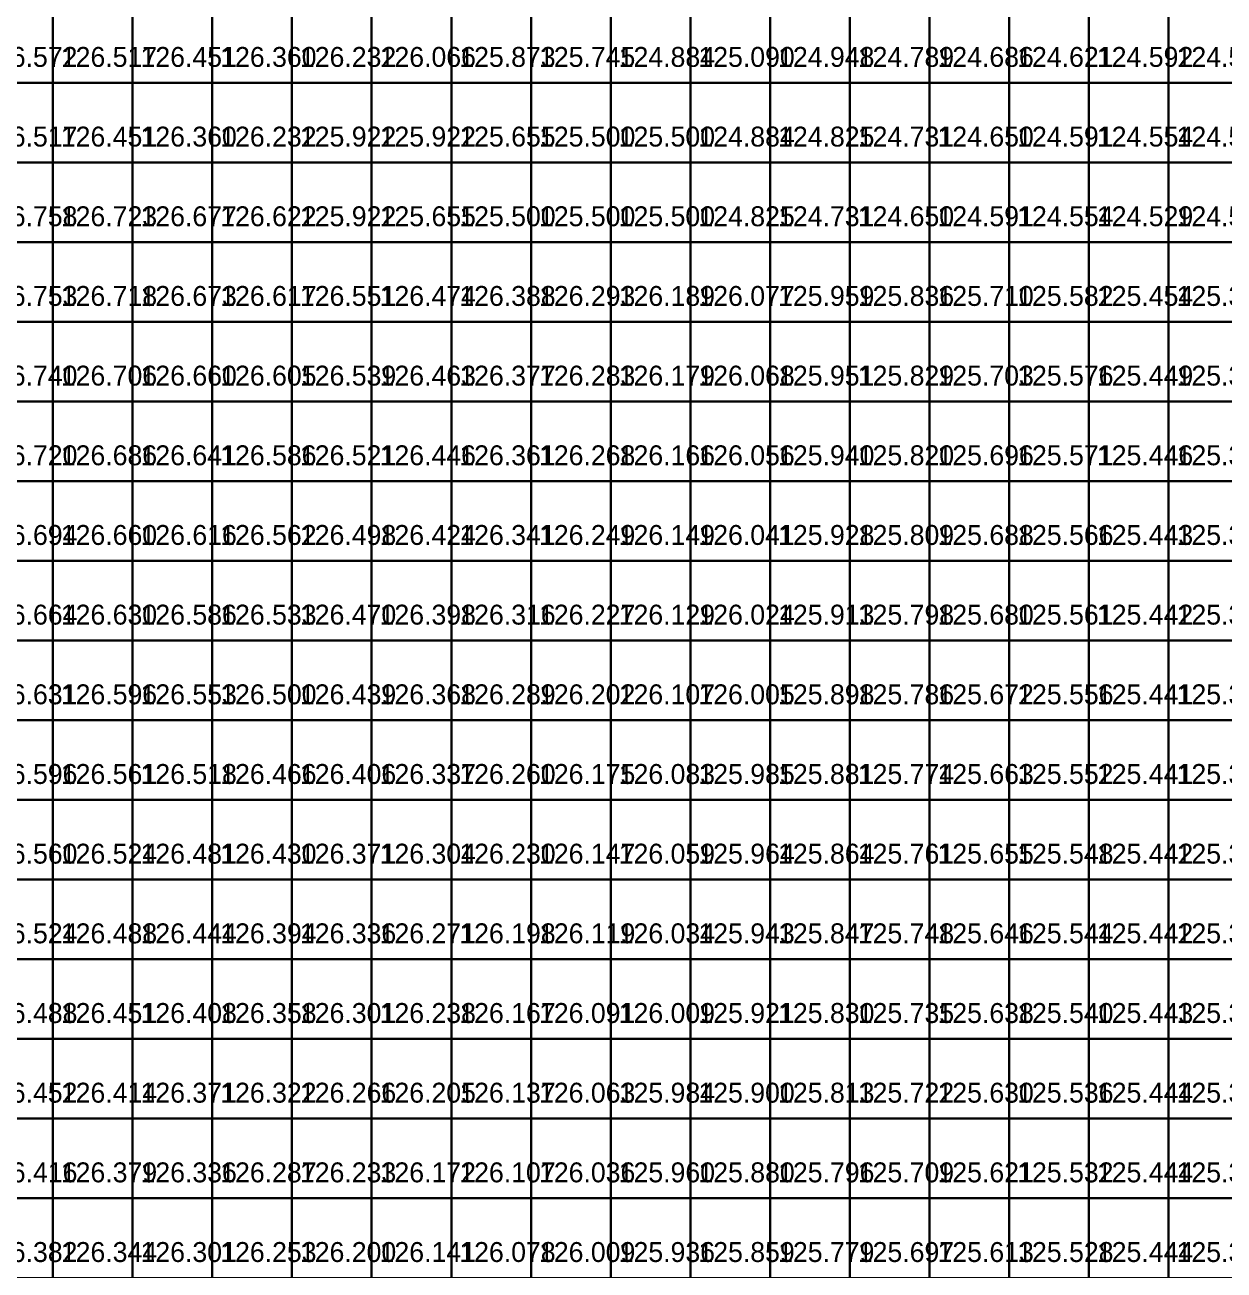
# Model space of a CAD drawing. Header units: metres. Extents: x 287857 to 287978, y 62957 to 63018.
# Drawn here: x 287917.57 to 287932.62, y 62971.93 to 62987.56 of the extents above; entities that cross this region are included whole.
import ezdxf

# ---------------------------------------------------------------- set-up
doc = ezdxf.new("R2010")
doc.units = ezdxf.units.M
for name, color, linetype, true_color in [('CIVILS-BARRIER', 7, 'Continuous', 0xf87171), ('CIVILS-INTERP', 7, 'Continuous', 0x64748b), ('CIVILS-LEVEL-TXT', 7, 'Continuous', 0x38bdf8), ('CIVILS-REAL', 7, 'Continuous', 0x38bdf8)]:
    doc.layers.add(name, color=color, linetype=linetype, true_color=true_color)

msp = doc.modelspace()

# ---------------------------------------------------------------- linework, layer by layer
at = {"layer": 'CIVILS-BARRIER'}
for points in [[(287924.925, 62986.831, 124.884), (287925.925, 62986.831, 124.884), (287925.925, 62987.831, 124.884), (287924.925, 62987.831, 124.884), (287924.925, 62986.831, 124.884)], [(287916.925, 62985.831, 126.517), (287917.925, 62985.831, 126.517), (287917.925, 62986.831, 126.517), (287916.925, 62986.831, 126.517), (287916.925, 62985.831, 126.517)], [(287917.925, 62985.831, 126.451), (287918.925, 62985.831, 126.451), (287918.925, 62986.831, 126.451), (287917.925, 62986.831, 126.451), (287917.925, 62985.831, 126.451)], [(287918.925, 62985.831, 126.36), (287919.925, 62985.831, 126.36), (287919.925, 62986.831, 126.36), (287918.925, 62986.831, 126.36), (287918.925, 62985.831, 126.36)], [(287919.925, 62985.831, 126.232), (287920.925, 62985.831, 126.232), (287920.925, 62986.831, 126.232), (287919.925, 62986.831, 126.232), (287919.925, 62985.831, 126.232)], [(287920.925, 62985.831, 125.922), (287921.925, 62985.831, 125.922), (287921.925, 62986.831, 125.922), (287920.925, 62986.831, 125.922), (287920.925, 62985.831, 125.922)], [(287920.925, 62984.831, 125.922), (287921.925, 62984.831, 125.922), (287921.925, 62985.831, 125.922), (287920.925, 62985.831, 125.922), (287920.925, 62984.831, 125.922)], [(287921.925, 62984.831, 125.655), (287922.925, 62984.831, 125.655), (287922.925, 62985.831, 125.655), (287921.925, 62985.831, 125.655), (287921.925, 62984.831, 125.655)], [(287922.925, 62984.831, 125.5), (287923.925, 62984.831, 125.5), (287923.925, 62985.831, 125.5), (287922.925, 62985.831, 125.5), (287922.925, 62984.831, 125.5)], [(287923.925, 62984.831, 125.5), (287924.925, 62984.831, 125.5), (287924.925, 62985.831, 125.5), (287923.925, 62985.831, 125.5), (287923.925, 62984.831, 125.5)], [(287925.925, 62984.831, 124.825), (287926.925, 62984.831, 124.825), (287926.925, 62985.831, 124.825), (287925.925, 62985.831, 124.825), (287925.925, 62984.831, 124.825)], [(287926.925, 62984.831, 124.731), (287927.925, 62984.831, 124.731), (287927.925, 62985.831, 124.731), (287926.925, 62985.831, 124.731), (287926.925, 62984.831, 124.731)], [(287927.925, 62984.831, 124.65), (287928.925, 62984.831, 124.65), (287928.925, 62985.831, 124.65), (287927.925, 62985.831, 124.65), (287927.925, 62984.831, 124.65)], [(287928.925, 62984.831, 124.591), (287929.925, 62984.831, 124.591), (287929.925, 62985.831, 124.591), (287928.925, 62985.831, 124.591), (287928.925, 62984.831, 124.591)], [(287929.925, 62984.831, 124.554), (287930.925, 62984.831, 124.554), (287930.925, 62985.831, 124.554), (287929.925, 62985.831, 124.554), (287929.925, 62984.831, 124.554)], [(287930.925, 62984.831, 124.529), (287931.925, 62984.831, 124.529), (287931.925, 62985.831, 124.529), (287930.925, 62985.831, 124.529), (287930.925, 62984.831, 124.529)], [(287931.925, 62984.831, 124.516), (287932.925, 62984.831, 124.516), (287932.925, 62985.831, 124.516), (287931.925, 62985.831, 124.516), (287931.925, 62984.831, 124.516)]]:
    msp.add_polyline3d(points, dxfattribs=at)
at = {"layer": 'CIVILS-INTERP'}
for points in [[(287916.925, 62986.831, 126.572), (287917.925, 62986.831, 126.572), (287917.925, 62987.831, 126.572), (287916.925, 62987.831, 126.572), (287916.925, 62986.831, 126.572)], [(287917.925, 62986.831, 126.517), (287918.925, 62986.831, 126.517), (287918.925, 62987.831, 126.517), (287917.925, 62987.831, 126.517), (287917.925, 62986.831, 126.517)], [(287918.925, 62986.831, 126.451), (287919.925, 62986.831, 126.451), (287919.925, 62987.831, 126.451), (287918.925, 62987.831, 126.451), (287918.925, 62986.831, 126.451)], [(287919.925, 62986.831, 126.36), (287920.925, 62986.831, 126.36), (287920.925, 62987.831, 126.36), (287919.925, 62987.831, 126.36), (287919.925, 62986.831, 126.36)], [(287920.925, 62986.831, 126.232), (287921.925, 62986.831, 126.232), (287921.925, 62987.831, 126.232), (287920.925, 62987.831, 126.232), (287920.925, 62986.831, 126.232)], [(287921.925, 62986.831, 126.066), (287922.925, 62986.831, 126.066), (287922.925, 62987.831, 126.066), (287921.925, 62987.831, 126.066), (287921.925, 62986.831, 126.066)], [(287922.925, 62986.831, 125.873), (287923.925, 62986.831, 125.873), (287923.925, 62987.831, 125.873), (287922.925, 62987.831, 125.873), (287922.925, 62986.831, 125.873)], [(287923.925, 62986.831, 125.745), (287924.925, 62986.831, 125.745), (287924.925, 62987.831, 125.745), (287923.925, 62987.831, 125.745), (287923.925, 62986.831, 125.745)], [(287925.925, 62986.831, 125.09), (287926.925, 62986.831, 125.09), (287926.925, 62987.831, 125.09), (287925.925, 62987.831, 125.09), (287925.925, 62986.831, 125.09)], [(287926.925, 62986.831, 124.948), (287927.925, 62986.831, 124.948), (287927.925, 62987.831, 124.948), (287926.925, 62987.831, 124.948), (287926.925, 62986.831, 124.948)], [(287927.925, 62986.831, 124.789), (287928.925, 62986.831, 124.789), (287928.925, 62987.831, 124.789), (287927.925, 62987.831, 124.789), (287927.925, 62986.831, 124.789)], [(287928.925, 62986.831, 124.686), (287929.925, 62986.831, 124.686), (287929.925, 62987.831, 124.686), (287928.925, 62987.831, 124.686), (287928.925, 62986.831, 124.686)], [(287929.925, 62986.831, 124.621), (287930.925, 62986.831, 124.621), (287930.925, 62987.831, 124.621), (287929.925, 62987.831, 124.621), (287929.925, 62986.831, 124.621)], [(287930.925, 62986.831, 124.592), (287931.925, 62986.831, 124.592), (287931.925, 62987.831, 124.592), (287930.925, 62987.831, 124.592), (287930.925, 62986.831, 124.592)], [(287931.925, 62986.831, 124.575), (287932.925, 62986.831, 124.575), (287932.925, 62987.831, 124.575), (287931.925, 62987.831, 124.575), (287931.925, 62986.831, 124.575)], [(287921.925, 62985.831, 125.922), (287922.925, 62985.831, 125.922), (287922.925, 62986.831, 125.922), (287921.925, 62986.831, 125.922), (287921.925, 62985.831, 125.922)], [(287922.925, 62985.831, 125.655), (287923.925, 62985.831, 125.655), (287923.925, 62986.831, 125.655), (287922.925, 62986.831, 125.655), (287922.925, 62985.831, 125.655)], [(287925.925, 62985.831, 124.884), (287926.925, 62985.831, 124.884), (287926.925, 62986.831, 124.884), (287925.925, 62986.831, 124.884), (287925.925, 62985.831, 124.884)], [(287926.925, 62985.831, 124.825), (287927.925, 62985.831, 124.825), (287927.925, 62986.831, 124.825), (287926.925, 62986.831, 124.825), (287926.925, 62985.831, 124.825)], [(287927.925, 62985.831, 124.731), (287928.925, 62985.831, 124.731), (287928.925, 62986.831, 124.731), (287927.925, 62986.831, 124.731), (287927.925, 62985.831, 124.731)], [(287928.925, 62985.831, 124.65), (287929.925, 62985.831, 124.65), (287929.925, 62986.831, 124.65), (287928.925, 62986.831, 124.65), (287928.925, 62985.831, 124.65)], [(287929.925, 62985.831, 124.591), (287930.925, 62985.831, 124.591), (287930.925, 62986.831, 124.591), (287929.925, 62986.831, 124.591), (287929.925, 62985.831, 124.591)], [(287930.925, 62985.831, 124.554), (287931.925, 62985.831, 124.554), (287931.925, 62986.831, 124.554), (287930.925, 62986.831, 124.554), (287930.925, 62985.831, 124.554)], [(287931.925, 62985.831, 124.529), (287932.925, 62985.831, 124.529), (287932.925, 62986.831, 124.529), (287931.925, 62986.831, 124.529), (287931.925, 62985.831, 124.529)], [(287916.925, 62984.831, 126.758), (287917.925, 62984.831, 126.758), (287917.925, 62985.831, 126.758), (287916.925, 62985.831, 126.758), (287916.925, 62984.831, 126.758)], [(287917.925, 62984.831, 126.723), (287918.925, 62984.831, 126.723), (287918.925, 62985.831, 126.723), (287917.925, 62985.831, 126.723), (287917.925, 62984.831, 126.723)], [(287918.925, 62984.831, 126.677), (287919.925, 62984.831, 126.677), (287919.925, 62985.831, 126.677), (287918.925, 62985.831, 126.677), (287918.925, 62984.831, 126.677)], [(287919.925, 62984.831, 126.622), (287920.925, 62984.831, 126.622), (287920.925, 62985.831, 126.622), (287919.925, 62985.831, 126.622), (287919.925, 62984.831, 126.622)], [(287916.925, 62983.831, 126.753), (287917.925, 62983.831, 126.753), (287917.925, 62984.831, 126.753), (287916.925, 62984.831, 126.753), (287916.925, 62983.831, 126.753)], [(287917.925, 62983.831, 126.718), (287918.925, 62983.831, 126.718), (287918.925, 62984.831, 126.718), (287917.925, 62984.831, 126.718), (287917.925, 62983.831, 126.718)], [(287918.925, 62983.831, 126.673), (287919.925, 62983.831, 126.673), (287919.925, 62984.831, 126.673), (287918.925, 62984.831, 126.673), (287918.925, 62983.831, 126.673)], [(287919.925, 62983.831, 126.617), (287920.925, 62983.831, 126.617), (287920.925, 62984.831, 126.617), (287919.925, 62984.831, 126.617), (287919.925, 62983.831, 126.617)], [(287920.925, 62983.831, 126.551), (287921.925, 62983.831, 126.551), (287921.925, 62984.831, 126.551), (287920.925, 62984.831, 126.551), (287920.925, 62983.831, 126.551)], [(287921.925, 62983.831, 126.474), (287922.925, 62983.831, 126.474), (287922.925, 62984.831, 126.474), (287921.925, 62984.831, 126.474), (287921.925, 62983.831, 126.474)], [(287922.925, 62983.831, 126.388), (287923.925, 62983.831, 126.388), (287923.925, 62984.831, 126.388), (287922.925, 62984.831, 126.388), (287922.925, 62983.831, 126.388)], [(287923.925, 62983.831, 126.293), (287924.925, 62983.831, 126.293), (287924.925, 62984.831, 126.293), (287923.925, 62984.831, 126.293), (287923.925, 62983.831, 126.293)], [(287924.925, 62983.831, 126.189), (287925.925, 62983.831, 126.189), (287925.925, 62984.831, 126.189), (287924.925, 62984.831, 126.189), (287924.925, 62983.831, 126.189)], [(287925.925, 62983.831, 126.077), (287926.925, 62983.831, 126.077), (287926.925, 62984.831, 126.077), (287925.925, 62984.831, 126.077), (287925.925, 62983.831, 126.077)], [(287926.925, 62983.831, 125.959), (287927.925, 62983.831, 125.959), (287927.925, 62984.831, 125.959), (287926.925, 62984.831, 125.959), (287926.925, 62983.831, 125.959)], [(287927.925, 62983.831, 125.836), (287928.925, 62983.831, 125.836), (287928.925, 62984.831, 125.836), (287927.925, 62984.831, 125.836), (287927.925, 62983.831, 125.836)], [(287928.925, 62983.831, 125.71), (287929.925, 62983.831, 125.71), (287929.925, 62984.831, 125.71), (287928.925, 62984.831, 125.71), (287928.925, 62983.831, 125.71)], [(287929.925, 62983.831, 125.582), (287930.925, 62983.831, 125.582), (287930.925, 62984.831, 125.582), (287929.925, 62984.831, 125.582), (287929.925, 62983.831, 125.582)], [(287930.925, 62983.831, 125.454), (287931.925, 62983.831, 125.454), (287931.925, 62984.831, 125.454), (287930.925, 62984.831, 125.454), (287930.925, 62983.831, 125.454)], [(287931.925, 62983.831, 125.329), (287932.925, 62983.831, 125.329), (287932.925, 62984.831, 125.329), (287931.925, 62984.831, 125.329), (287931.925, 62983.831, 125.329)], [(287916.925, 62982.831, 126.74), (287917.925, 62982.831, 126.74), (287917.925, 62983.831, 126.74), (287916.925, 62983.831, 126.74), (287916.925, 62982.831, 126.74)], [(287917.925, 62982.831, 126.706), (287918.925, 62982.831, 126.706), (287918.925, 62983.831, 126.706), (287917.925, 62983.831, 126.706), (287917.925, 62982.831, 126.706)], [(287918.925, 62982.831, 126.66), (287919.925, 62982.831, 126.66), (287919.925, 62983.831, 126.66), (287918.925, 62983.831, 126.66), (287918.925, 62982.831, 126.66)], [(287919.925, 62982.831, 126.605), (287920.925, 62982.831, 126.605), (287920.925, 62983.831, 126.605), (287919.925, 62983.831, 126.605), (287919.925, 62982.831, 126.605)], [(287920.925, 62982.831, 126.539), (287921.925, 62982.831, 126.539), (287921.925, 62983.831, 126.539), (287920.925, 62983.831, 126.539), (287920.925, 62982.831, 126.539)], [(287921.925, 62982.831, 126.463), (287922.925, 62982.831, 126.463), (287922.925, 62983.831, 126.463), (287921.925, 62983.831, 126.463), (287921.925, 62982.831, 126.463)], [(287922.925, 62982.831, 126.377), (287923.925, 62982.831, 126.377), (287923.925, 62983.831, 126.377), (287922.925, 62983.831, 126.377), (287922.925, 62982.831, 126.377)], [(287923.925, 62982.831, 126.283), (287924.925, 62982.831, 126.283), (287924.925, 62983.831, 126.283), (287923.925, 62983.831, 126.283), (287923.925, 62982.831, 126.283)], [(287924.925, 62982.831, 126.179), (287925.925, 62982.831, 126.179), (287925.925, 62983.831, 126.179), (287924.925, 62983.831, 126.179), (287924.925, 62982.831, 126.179)], [(287925.925, 62982.831, 126.068), (287926.925, 62982.831, 126.068), (287926.925, 62983.831, 126.068), (287925.925, 62983.831, 126.068), (287925.925, 62982.831, 126.068)], [(287926.925, 62982.831, 125.951), (287927.925, 62982.831, 125.951), (287927.925, 62983.831, 125.951), (287926.925, 62983.831, 125.951), (287926.925, 62982.831, 125.951)], [(287927.925, 62982.831, 125.829), (287928.925, 62982.831, 125.829), (287928.925, 62983.831, 125.829), (287927.925, 62983.831, 125.829), (287927.925, 62982.831, 125.829)], [(287928.925, 62982.831, 125.703), (287929.925, 62982.831, 125.703), (287929.925, 62983.831, 125.703), (287928.925, 62983.831, 125.703), (287928.925, 62982.831, 125.703)], [(287929.925, 62982.831, 125.576), (287930.925, 62982.831, 125.576), (287930.925, 62983.831, 125.576), (287929.925, 62983.831, 125.576), (287929.925, 62982.831, 125.576)], [(287930.925, 62982.831, 125.449), (287931.925, 62982.831, 125.449), (287931.925, 62983.831, 125.449), (287930.925, 62983.831, 125.449), (287930.925, 62982.831, 125.449)], [(287931.925, 62982.831, 125.325), (287932.925, 62982.831, 125.325), (287932.925, 62983.831, 125.325), (287931.925, 62983.831, 125.325), (287931.925, 62982.831, 125.325)], [(287916.925, 62981.831, 126.72), (287917.925, 62981.831, 126.72), (287917.925, 62982.831, 126.72), (287916.925, 62982.831, 126.72), (287916.925, 62981.831, 126.72)], [(287917.925, 62981.831, 126.686), (287918.925, 62981.831, 126.686), (287918.925, 62982.831, 126.686), (287917.925, 62982.831, 126.686), (287917.925, 62981.831, 126.686)], [(287918.925, 62981.831, 126.641), (287919.925, 62981.831, 126.641), (287919.925, 62982.831, 126.641), (287918.925, 62982.831, 126.641), (287918.925, 62981.831, 126.641)], [(287919.925, 62981.831, 126.586), (287920.925, 62981.831, 126.586), (287920.925, 62982.831, 126.586), (287919.925, 62982.831, 126.586), (287919.925, 62981.831, 126.586)], [(287920.925, 62981.831, 126.521), (287921.925, 62981.831, 126.521), (287921.925, 62982.831, 126.521), (287920.925, 62982.831, 126.521), (287920.925, 62981.831, 126.521)], [(287921.925, 62981.831, 126.446), (287922.925, 62981.831, 126.446), (287922.925, 62982.831, 126.446), (287921.925, 62982.831, 126.446), (287921.925, 62981.831, 126.446)], [(287922.925, 62981.831, 126.361), (287923.925, 62981.831, 126.361), (287923.925, 62982.831, 126.361), (287922.925, 62982.831, 126.361), (287922.925, 62981.831, 126.361)], [(287923.925, 62981.831, 126.268), (287924.925, 62981.831, 126.268), (287924.925, 62982.831, 126.268), (287923.925, 62982.831, 126.268), (287923.925, 62981.831, 126.268)], [(287924.925, 62981.831, 126.166), (287925.925, 62981.831, 126.166), (287925.925, 62982.831, 126.166), (287924.925, 62982.831, 126.166), (287924.925, 62981.831, 126.166)], [(287925.925, 62981.831, 126.056), (287926.925, 62981.831, 126.056), (287926.925, 62982.831, 126.056), (287925.925, 62982.831, 126.056), (287925.925, 62981.831, 126.056)], [(287926.925, 62981.831, 125.94), (287927.925, 62981.831, 125.94), (287927.925, 62982.831, 125.94), (287926.925, 62982.831, 125.94), (287926.925, 62981.831, 125.94)], [(287927.925, 62981.831, 125.82), (287928.925, 62981.831, 125.82), (287928.925, 62982.831, 125.82), (287927.925, 62982.831, 125.82), (287927.925, 62981.831, 125.82)], [(287928.925, 62981.831, 125.696), (287929.925, 62981.831, 125.696), (287929.925, 62982.831, 125.696), (287928.925, 62982.831, 125.696), (287928.925, 62981.831, 125.696)], [(287929.925, 62981.831, 125.571), (287930.925, 62981.831, 125.571), (287930.925, 62982.831, 125.571), (287929.925, 62982.831, 125.571), (287929.925, 62981.831, 125.571)], [(287930.925, 62981.831, 125.446), (287931.925, 62981.831, 125.446), (287931.925, 62982.831, 125.446), (287930.925, 62982.831, 125.446), (287930.925, 62981.831, 125.446)], [(287931.925, 62981.831, 125.324), (287932.925, 62981.831, 125.324), (287932.925, 62982.831, 125.324), (287931.925, 62982.831, 125.324), (287931.925, 62981.831, 125.324)], [(287916.925, 62980.831, 126.694), (287917.925, 62980.831, 126.694), (287917.925, 62981.831, 126.694), (287916.925, 62981.831, 126.694), (287916.925, 62980.831, 126.694)], [(287917.925, 62980.831, 126.66), (287918.925, 62980.831, 126.66), (287918.925, 62981.831, 126.66), (287917.925, 62981.831, 126.66), (287917.925, 62980.831, 126.66)], [(287918.925, 62980.831, 126.616), (287919.925, 62980.831, 126.616), (287919.925, 62981.831, 126.616), (287918.925, 62981.831, 126.616), (287918.925, 62980.831, 126.616)], [(287919.925, 62980.831, 126.562), (287920.925, 62980.831, 126.562), (287920.925, 62981.831, 126.562), (287919.925, 62981.831, 126.562), (287919.925, 62980.831, 126.562)], [(287920.925, 62980.831, 126.498), (287921.925, 62980.831, 126.498), (287921.925, 62981.831, 126.498), (287920.925, 62981.831, 126.498), (287920.925, 62980.831, 126.498)], [(287921.925, 62980.831, 126.424), (287922.925, 62980.831, 126.424), (287922.925, 62981.831, 126.424), (287921.925, 62981.831, 126.424), (287921.925, 62980.831, 126.424)], [(287922.925, 62980.831, 126.341), (287923.925, 62980.831, 126.341), (287923.925, 62981.831, 126.341), (287922.925, 62981.831, 126.341), (287922.925, 62980.831, 126.341)], [(287923.925, 62980.831, 126.249), (287924.925, 62980.831, 126.249), (287924.925, 62981.831, 126.249), (287923.925, 62981.831, 126.249), (287923.925, 62980.831, 126.249)], [(287924.925, 62980.831, 126.149), (287925.925, 62980.831, 126.149), (287925.925, 62981.831, 126.149), (287924.925, 62981.831, 126.149), (287924.925, 62980.831, 126.149)], [(287925.925, 62980.831, 126.041), (287926.925, 62980.831, 126.041), (287926.925, 62981.831, 126.041), (287925.925, 62981.831, 126.041), (287925.925, 62980.831, 126.041)], [(287926.925, 62980.831, 125.928), (287927.925, 62980.831, 125.928), (287927.925, 62981.831, 125.928), (287926.925, 62981.831, 125.928), (287926.925, 62980.831, 125.928)], [(287927.925, 62980.831, 125.809), (287928.925, 62980.831, 125.809), (287928.925, 62981.831, 125.809), (287927.925, 62981.831, 125.809), (287927.925, 62980.831, 125.809)], [(287928.925, 62980.831, 125.688), (287929.925, 62980.831, 125.688), (287929.925, 62981.831, 125.688), (287928.925, 62981.831, 125.688), (287928.925, 62980.831, 125.688)], [(287929.925, 62980.831, 125.566), (287930.925, 62980.831, 125.566), (287930.925, 62981.831, 125.566), (287929.925, 62981.831, 125.566), (287929.925, 62980.831, 125.566)], [(287930.925, 62980.831, 125.443), (287931.925, 62980.831, 125.443), (287931.925, 62981.831, 125.443), (287930.925, 62981.831, 125.443), (287930.925, 62980.831, 125.443)], [(287931.925, 62980.831, 125.324), (287932.925, 62980.831, 125.324), (287932.925, 62981.831, 125.324), (287931.925, 62981.831, 125.324), (287931.925, 62980.831, 125.324)], [(287916.925, 62979.831, 126.664), (287917.925, 62979.831, 126.664), (287917.925, 62980.831, 126.664), (287916.925, 62980.831, 126.664), (287916.925, 62979.831, 126.664)], [(287917.925, 62979.831, 126.63), (287918.925, 62979.831, 126.63), (287918.925, 62980.831, 126.63), (287917.925, 62980.831, 126.63), (287917.925, 62979.831, 126.63)], [(287918.925, 62979.831, 126.586), (287919.925, 62979.831, 126.586), (287919.925, 62980.831, 126.586), (287918.925, 62980.831, 126.586), (287918.925, 62979.831, 126.586)], [(287919.925, 62979.831, 126.533), (287920.925, 62979.831, 126.533), (287920.925, 62980.831, 126.533), (287919.925, 62980.831, 126.533), (287919.925, 62979.831, 126.533)], [(287920.925, 62979.831, 126.47), (287921.925, 62979.831, 126.47), (287921.925, 62980.831, 126.47), (287920.925, 62980.831, 126.47), (287920.925, 62979.831, 126.47)], [(287921.925, 62979.831, 126.398), (287922.925, 62979.831, 126.398), (287922.925, 62980.831, 126.398), (287921.925, 62980.831, 126.398), (287921.925, 62979.831, 126.398)], [(287922.925, 62979.831, 126.316), (287923.925, 62979.831, 126.316), (287923.925, 62980.831, 126.316), (287922.925, 62980.831, 126.316), (287922.925, 62979.831, 126.316)], [(287923.925, 62979.831, 126.227), (287924.925, 62979.831, 126.227), (287924.925, 62980.831, 126.227), (287923.925, 62980.831, 126.227), (287923.925, 62979.831, 126.227)], [(287924.925, 62979.831, 126.129), (287925.925, 62979.831, 126.129), (287925.925, 62980.831, 126.129), (287924.925, 62980.831, 126.129), (287924.925, 62979.831, 126.129)], [(287925.925, 62979.831, 126.024), (287926.925, 62979.831, 126.024), (287926.925, 62980.831, 126.024), (287925.925, 62980.831, 126.024), (287925.925, 62979.831, 126.024)], [(287926.925, 62979.831, 125.913), (287927.925, 62979.831, 125.913), (287927.925, 62980.831, 125.913), (287926.925, 62980.831, 125.913), (287926.925, 62979.831, 125.913)], [(287927.925, 62979.831, 125.798), (287928.925, 62979.831, 125.798), (287928.925, 62980.831, 125.798), (287927.925, 62980.831, 125.798), (287927.925, 62979.831, 125.798)], [(287928.925, 62979.831, 125.68), (287929.925, 62979.831, 125.68), (287929.925, 62980.831, 125.68), (287928.925, 62980.831, 125.68), (287928.925, 62979.831, 125.68)], [(287929.925, 62979.831, 125.561), (287930.925, 62979.831, 125.561), (287930.925, 62980.831, 125.561), (287929.925, 62980.831, 125.561), (287929.925, 62979.831, 125.561)], [(287930.925, 62979.831, 125.442), (287931.925, 62979.831, 125.442), (287931.925, 62980.831, 125.442), (287930.925, 62980.831, 125.442), (287930.925, 62979.831, 125.442)], [(287931.925, 62979.831, 125.326), (287932.925, 62979.831, 125.326), (287932.925, 62980.831, 125.326), (287931.925, 62980.831, 125.326), (287931.925, 62979.831, 125.326)], [(287916.925, 62978.831, 126.631), (287917.925, 62978.831, 126.631), (287917.925, 62979.831, 126.631), (287916.925, 62979.831, 126.631), (287916.925, 62978.831, 126.631)], [(287917.925, 62978.831, 126.596), (287918.925, 62978.831, 126.596), (287918.925, 62979.831, 126.596), (287917.925, 62979.831, 126.596), (287917.925, 62978.831, 126.596)], [(287918.925, 62978.831, 126.553), (287919.925, 62978.831, 126.553), (287919.925, 62979.831, 126.553), (287918.925, 62979.831, 126.553), (287918.925, 62978.831, 126.553)], [(287919.925, 62978.831, 126.5), (287920.925, 62978.831, 126.5), (287920.925, 62979.831, 126.5), (287919.925, 62979.831, 126.5), (287919.925, 62978.831, 126.5)], [(287920.925, 62978.831, 126.439), (287921.925, 62978.831, 126.439), (287921.925, 62979.831, 126.439), (287920.925, 62979.831, 126.439), (287920.925, 62978.831, 126.439)], [(287921.925, 62978.831, 126.368), (287922.925, 62978.831, 126.368), (287922.925, 62979.831, 126.368), (287921.925, 62979.831, 126.368), (287921.925, 62978.831, 126.368)], [(287922.925, 62978.831, 126.289), (287923.925, 62978.831, 126.289), (287923.925, 62979.831, 126.289), (287922.925, 62979.831, 126.289), (287922.925, 62978.831, 126.289)], [(287923.925, 62978.831, 126.202), (287924.925, 62978.831, 126.202), (287924.925, 62979.831, 126.202), (287923.925, 62979.831, 126.202), (287923.925, 62978.831, 126.202)], [(287924.925, 62978.831, 126.107), (287925.925, 62978.831, 126.107), (287925.925, 62979.831, 126.107), (287924.925, 62979.831, 126.107), (287924.925, 62978.831, 126.107)], [(287925.925, 62978.831, 126.005), (287926.925, 62978.831, 126.005), (287926.925, 62979.831, 126.005), (287925.925, 62979.831, 126.005), (287925.925, 62978.831, 126.005)], [(287926.925, 62978.831, 125.898), (287927.925, 62978.831, 125.898), (287927.925, 62979.831, 125.898), (287926.925, 62979.831, 125.898), (287926.925, 62978.831, 125.898)], [(287927.925, 62978.831, 125.786), (287928.925, 62978.831, 125.786), (287928.925, 62979.831, 125.786), (287927.925, 62979.831, 125.786), (287927.925, 62978.831, 125.786)], [(287928.925, 62978.831, 125.672), (287929.925, 62978.831, 125.672), (287929.925, 62979.831, 125.672), (287928.925, 62979.831, 125.672), (287928.925, 62978.831, 125.672)], [(287929.925, 62978.831, 125.556), (287930.925, 62978.831, 125.556), (287930.925, 62979.831, 125.556), (287929.925, 62979.831, 125.556), (287929.925, 62978.831, 125.556)], [(287930.925, 62978.831, 125.441), (287931.925, 62978.831, 125.441), (287931.925, 62979.831, 125.441), (287930.925, 62979.831, 125.441), (287930.925, 62978.831, 125.441)], [(287931.925, 62978.831, 125.329), (287932.925, 62978.831, 125.329), (287932.925, 62979.831, 125.329), (287931.925, 62979.831, 125.329), (287931.925, 62978.831, 125.329)], [(287916.925, 62977.831, 126.596), (287917.925, 62977.831, 126.596), (287917.925, 62978.831, 126.596), (287916.925, 62978.831, 126.596), (287916.925, 62977.831, 126.596)], [(287917.925, 62977.831, 126.561), (287918.925, 62977.831, 126.561), (287918.925, 62978.831, 126.561), (287917.925, 62978.831, 126.561), (287917.925, 62977.831, 126.561)], [(287918.925, 62977.831, 126.518), (287919.925, 62977.831, 126.518), (287919.925, 62978.831, 126.518), (287918.925, 62978.831, 126.518), (287918.925, 62977.831, 126.518)], [(287919.925, 62977.831, 126.466), (287920.925, 62977.831, 126.466), (287920.925, 62978.831, 126.466), (287919.925, 62978.831, 126.466), (287919.925, 62977.831, 126.466)], [(287920.925, 62977.831, 126.406), (287921.925, 62977.831, 126.406), (287921.925, 62978.831, 126.406), (287920.925, 62978.831, 126.406), (287920.925, 62977.831, 126.406)], [(287921.925, 62977.831, 126.337), (287922.925, 62977.831, 126.337), (287922.925, 62978.831, 126.337), (287921.925, 62978.831, 126.337), (287921.925, 62977.831, 126.337)], [(287922.925, 62977.831, 126.26), (287923.925, 62977.831, 126.26), (287923.925, 62978.831, 126.26), (287922.925, 62978.831, 126.26), (287922.925, 62977.831, 126.26)], [(287923.925, 62977.831, 126.175), (287924.925, 62977.831, 126.175), (287924.925, 62978.831, 126.175), (287923.925, 62978.831, 126.175), (287923.925, 62977.831, 126.175)], [(287924.925, 62977.831, 126.083), (287925.925, 62977.831, 126.083), (287925.925, 62978.831, 126.083), (287924.925, 62978.831, 126.083), (287924.925, 62977.831, 126.083)], [(287925.925, 62977.831, 125.985), (287926.925, 62977.831, 125.985), (287926.925, 62978.831, 125.985), (287925.925, 62978.831, 125.985), (287925.925, 62977.831, 125.985)], [(287926.925, 62977.831, 125.881), (287927.925, 62977.831, 125.881), (287927.925, 62978.831, 125.881), (287926.925, 62978.831, 125.881), (287926.925, 62977.831, 125.881)], [(287927.925, 62977.831, 125.774), (287928.925, 62977.831, 125.774), (287928.925, 62978.831, 125.774), (287927.925, 62978.831, 125.774), (287927.925, 62977.831, 125.774)], [(287928.925, 62977.831, 125.663), (287929.925, 62977.831, 125.663), (287929.925, 62978.831, 125.663), (287928.925, 62978.831, 125.663), (287928.925, 62977.831, 125.663)], [(287929.925, 62977.831, 125.552), (287930.925, 62977.831, 125.552), (287930.925, 62978.831, 125.552), (287929.925, 62978.831, 125.552), (287929.925, 62977.831, 125.552)], [(287930.925, 62977.831, 125.441), (287931.925, 62977.831, 125.441), (287931.925, 62978.831, 125.441), (287930.925, 62978.831, 125.441), (287930.925, 62977.831, 125.441)], [(287931.925, 62977.831, 125.333), (287932.925, 62977.831, 125.333), (287932.925, 62978.831, 125.333), (287931.925, 62978.831, 125.333), (287931.925, 62977.831, 125.333)], [(287916.925, 62976.831, 126.56), (287917.925, 62976.831, 126.56), (287917.925, 62977.831, 126.56), (287916.925, 62977.831, 126.56), (287916.925, 62976.831, 126.56)], [(287917.925, 62976.831, 126.524), (287918.925, 62976.831, 126.524), (287918.925, 62977.831, 126.524), (287917.925, 62977.831, 126.524), (287917.925, 62976.831, 126.524)], [(287918.925, 62976.831, 126.481), (287919.925, 62976.831, 126.481), (287919.925, 62977.831, 126.481), (287918.925, 62977.831, 126.481), (287918.925, 62976.831, 126.481)], [(287919.925, 62976.831, 126.43), (287920.925, 62976.831, 126.43), (287920.925, 62977.831, 126.43), (287919.925, 62977.831, 126.43), (287919.925, 62976.831, 126.43)], [(287920.925, 62976.831, 126.371), (287921.925, 62976.831, 126.371), (287921.925, 62977.831, 126.371), (287920.925, 62977.831, 126.371), (287920.925, 62976.831, 126.371)], [(287921.925, 62976.831, 126.304), (287922.925, 62976.831, 126.304), (287922.925, 62977.831, 126.304), (287921.925, 62977.831, 126.304), (287921.925, 62976.831, 126.304)], [(287922.925, 62976.831, 126.23), (287923.925, 62976.831, 126.23), (287923.925, 62977.831, 126.23), (287922.925, 62977.831, 126.23), (287922.925, 62976.831, 126.23)], [(287923.925, 62976.831, 126.147), (287924.925, 62976.831, 126.147), (287924.925, 62977.831, 126.147), (287923.925, 62977.831, 126.147), (287923.925, 62976.831, 126.147)], [(287924.925, 62976.831, 126.059), (287925.925, 62976.831, 126.059), (287925.925, 62977.831, 126.059), (287924.925, 62977.831, 126.059), (287924.925, 62976.831, 126.059)], [(287925.925, 62976.831, 125.964), (287926.925, 62976.831, 125.964), (287926.925, 62977.831, 125.964), (287925.925, 62977.831, 125.964), (287925.925, 62976.831, 125.964)], [(287926.925, 62976.831, 125.864), (287927.925, 62976.831, 125.864), (287927.925, 62977.831, 125.864), (287926.925, 62977.831, 125.864), (287926.925, 62976.831, 125.864)], [(287927.925, 62976.831, 125.761), (287928.925, 62976.831, 125.761), (287928.925, 62977.831, 125.761), (287927.925, 62977.831, 125.761), (287927.925, 62976.831, 125.761)], [(287928.925, 62976.831, 125.655), (287929.925, 62976.831, 125.655), (287929.925, 62977.831, 125.655), (287928.925, 62977.831, 125.655), (287928.925, 62976.831, 125.655)], [(287929.925, 62976.831, 125.548), (287930.925, 62976.831, 125.548), (287930.925, 62977.831, 125.548), (287929.925, 62977.831, 125.548), (287929.925, 62976.831, 125.548)], [(287930.925, 62976.831, 125.442), (287931.925, 62976.831, 125.442), (287931.925, 62977.831, 125.442), (287930.925, 62977.831, 125.442), (287930.925, 62976.831, 125.442)], [(287931.925, 62976.831, 125.337), (287932.925, 62976.831, 125.337), (287932.925, 62977.831, 125.337), (287931.925, 62977.831, 125.337), (287931.925, 62976.831, 125.337)], [(287916.925, 62975.831, 126.524), (287917.925, 62975.831, 126.524), (287917.925, 62976.831, 126.524), (287916.925, 62976.831, 126.524), (287916.925, 62975.831, 126.524)], [(287917.925, 62975.831, 126.488), (287918.925, 62975.831, 126.488), (287918.925, 62976.831, 126.488), (287917.925, 62976.831, 126.488), (287917.925, 62975.831, 126.488)], [(287918.925, 62975.831, 126.444), (287919.925, 62975.831, 126.444), (287919.925, 62976.831, 126.444), (287918.925, 62976.831, 126.444), (287918.925, 62975.831, 126.444)], [(287919.925, 62975.831, 126.394), (287920.925, 62975.831, 126.394), (287920.925, 62976.831, 126.394), (287919.925, 62976.831, 126.394), (287919.925, 62975.831, 126.394)], [(287920.925, 62975.831, 126.336), (287921.925, 62975.831, 126.336), (287921.925, 62976.831, 126.336), (287920.925, 62976.831, 126.336), (287920.925, 62975.831, 126.336)], [(287921.925, 62975.831, 126.271), (287922.925, 62975.831, 126.271), (287922.925, 62976.831, 126.271), (287921.925, 62976.831, 126.271), (287921.925, 62975.831, 126.271)], [(287922.925, 62975.831, 126.198), (287923.925, 62975.831, 126.198), (287923.925, 62976.831, 126.198), (287922.925, 62976.831, 126.198), (287922.925, 62975.831, 126.198)], [(287923.925, 62975.831, 126.119), (287924.925, 62975.831, 126.119), (287924.925, 62976.831, 126.119), (287923.925, 62976.831, 126.119), (287923.925, 62975.831, 126.119)], [(287924.925, 62975.831, 126.034), (287925.925, 62975.831, 126.034), (287925.925, 62976.831, 126.034), (287924.925, 62976.831, 126.034), (287924.925, 62975.831, 126.034)], [(287925.925, 62975.831, 125.943), (287926.925, 62975.831, 125.943), (287926.925, 62976.831, 125.943), (287925.925, 62976.831, 125.943), (287925.925, 62975.831, 125.943)], [(287926.925, 62975.831, 125.847), (287927.925, 62975.831, 125.847), (287927.925, 62976.831, 125.847), (287926.925, 62976.831, 125.847), (287926.925, 62975.831, 125.847)], [(287927.925, 62975.831, 125.748), (287928.925, 62975.831, 125.748), (287928.925, 62976.831, 125.748), (287927.925, 62976.831, 125.748), (287927.925, 62975.831, 125.748)], [(287928.925, 62975.831, 125.646), (287929.925, 62975.831, 125.646), (287929.925, 62976.831, 125.646), (287928.925, 62976.831, 125.646), (287928.925, 62975.831, 125.646)], [(287929.925, 62975.831, 125.544), (287930.925, 62975.831, 125.544), (287930.925, 62976.831, 125.544), (287929.925, 62976.831, 125.544), (287929.925, 62975.831, 125.544)], [(287930.925, 62975.831, 125.442), (287931.925, 62975.831, 125.442), (287931.925, 62976.831, 125.442), (287930.925, 62976.831, 125.442), (287930.925, 62975.831, 125.442)], [(287931.925, 62975.831, 125.342), (287932.925, 62975.831, 125.342), (287932.925, 62976.831, 125.342), (287931.925, 62976.831, 125.342), (287931.925, 62975.831, 125.342)], [(287916.925, 62974.831, 126.488), (287917.925, 62974.831, 126.488), (287917.925, 62975.831, 126.488), (287916.925, 62975.831, 126.488), (287916.925, 62974.831, 126.488)], [(287917.925, 62974.831, 126.451), (287918.925, 62974.831, 126.451), (287918.925, 62975.831, 126.451), (287917.925, 62975.831, 126.451), (287917.925, 62974.831, 126.451)], [(287918.925, 62974.831, 126.408), (287919.925, 62974.831, 126.408), (287919.925, 62975.831, 126.408), (287918.925, 62975.831, 126.408), (287918.925, 62974.831, 126.408)], [(287919.925, 62974.831, 126.358), (287920.925, 62974.831, 126.358), (287920.925, 62975.831, 126.358), (287919.925, 62975.831, 126.358), (287919.925, 62974.831, 126.358)], [(287920.925, 62974.831, 126.301), (287921.925, 62974.831, 126.301), (287921.925, 62975.831, 126.301), (287920.925, 62975.831, 126.301), (287920.925, 62974.831, 126.301)], [(287921.925, 62974.831, 126.238), (287922.925, 62974.831, 126.238), (287922.925, 62975.831, 126.238), (287921.925, 62975.831, 126.238), (287921.925, 62974.831, 126.238)], [(287922.925, 62974.831, 126.167), (287923.925, 62974.831, 126.167), (287923.925, 62975.831, 126.167), (287922.925, 62975.831, 126.167), (287922.925, 62974.831, 126.167)], [(287923.925, 62974.831, 126.091), (287924.925, 62974.831, 126.091), (287924.925, 62975.831, 126.091), (287923.925, 62975.831, 126.091), (287923.925, 62974.831, 126.091)], [(287924.925, 62974.831, 126.009), (287925.925, 62974.831, 126.009), (287925.925, 62975.831, 126.009), (287924.925, 62975.831, 126.009), (287924.925, 62974.831, 126.009)], [(287925.925, 62974.831, 125.921), (287926.925, 62974.831, 125.921), (287926.925, 62975.831, 125.921), (287925.925, 62975.831, 125.921), (287925.925, 62974.831, 125.921)], [(287926.925, 62974.831, 125.83), (287927.925, 62974.831, 125.83), (287927.925, 62975.831, 125.83), (287926.925, 62975.831, 125.83), (287926.925, 62974.831, 125.83)], [(287927.925, 62974.831, 125.735), (287928.925, 62974.831, 125.735), (287928.925, 62975.831, 125.735), (287927.925, 62975.831, 125.735), (287927.925, 62974.831, 125.735)], [(287928.925, 62974.831, 125.638), (287929.925, 62974.831, 125.638), (287929.925, 62975.831, 125.638), (287928.925, 62975.831, 125.638), (287928.925, 62974.831, 125.638)], [(287929.925, 62974.831, 125.54), (287930.925, 62974.831, 125.54), (287930.925, 62975.831, 125.54), (287929.925, 62975.831, 125.54), (287929.925, 62974.831, 125.54)], [(287930.925, 62974.831, 125.443), (287931.925, 62974.831, 125.443), (287931.925, 62975.831, 125.443), (287930.925, 62975.831, 125.443), (287930.925, 62974.831, 125.443)], [(287931.925, 62974.831, 125.347), (287932.925, 62974.831, 125.347), (287932.925, 62975.831, 125.347), (287931.925, 62975.831, 125.347), (287931.925, 62974.831, 125.347)], [(287916.925, 62973.831, 126.452), (287917.925, 62973.831, 126.452), (287917.925, 62974.831, 126.452), (287916.925, 62974.831, 126.452), (287916.925, 62973.831, 126.452)], [(287917.925, 62973.831, 126.414), (287918.925, 62973.831, 126.414), (287918.925, 62974.831, 126.414), (287917.925, 62974.831, 126.414), (287917.925, 62973.831, 126.414)], [(287918.925, 62973.831, 126.371), (287919.925, 62973.831, 126.371), (287919.925, 62974.831, 126.371), (287918.925, 62974.831, 126.371), (287918.925, 62973.831, 126.371)], [(287919.925, 62973.831, 126.322), (287920.925, 62973.831, 126.322), (287920.925, 62974.831, 126.322), (287919.925, 62974.831, 126.322), (287919.925, 62973.831, 126.322)], [(287920.925, 62973.831, 126.266), (287921.925, 62973.831, 126.266), (287921.925, 62974.831, 126.266), (287920.925, 62974.831, 126.266), (287920.925, 62973.831, 126.266)], [(287921.925, 62973.831, 126.205), (287922.925, 62973.831, 126.205), (287922.925, 62974.831, 126.205), (287921.925, 62974.831, 126.205), (287921.925, 62973.831, 126.205)], [(287922.925, 62973.831, 126.137), (287923.925, 62973.831, 126.137), (287923.925, 62974.831, 126.137), (287922.925, 62974.831, 126.137), (287922.925, 62973.831, 126.137)], [(287923.925, 62973.831, 126.063), (287924.925, 62973.831, 126.063), (287924.925, 62974.831, 126.063), (287923.925, 62974.831, 126.063), (287923.925, 62973.831, 126.063)], [(287924.925, 62973.831, 125.984), (287925.925, 62973.831, 125.984), (287925.925, 62974.831, 125.984), (287924.925, 62974.831, 125.984), (287924.925, 62973.831, 125.984)], [(287925.925, 62973.831, 125.9), (287926.925, 62973.831, 125.9), (287926.925, 62974.831, 125.9), (287925.925, 62974.831, 125.9), (287925.925, 62973.831, 125.9)], [(287926.925, 62973.831, 125.813), (287927.925, 62973.831, 125.813), (287927.925, 62974.831, 125.813), (287926.925, 62974.831, 125.813), (287926.925, 62973.831, 125.813)], [(287927.925, 62973.831, 125.722), (287928.925, 62973.831, 125.722), (287928.925, 62974.831, 125.722), (287927.925, 62974.831, 125.722), (287927.925, 62973.831, 125.722)], [(287928.925, 62973.831, 125.63), (287929.925, 62973.831, 125.63), (287929.925, 62974.831, 125.63), (287928.925, 62974.831, 125.63), (287928.925, 62973.831, 125.63)], [(287929.925, 62973.831, 125.536), (287930.925, 62973.831, 125.536), (287930.925, 62974.831, 125.536), (287929.925, 62974.831, 125.536), (287929.925, 62973.831, 125.536)], [(287930.925, 62973.831, 125.444), (287931.925, 62973.831, 125.444), (287931.925, 62974.831, 125.444), (287930.925, 62974.831, 125.444), (287930.925, 62973.831, 125.444)], [(287931.925, 62973.831, 125.352), (287932.925, 62973.831, 125.352), (287932.925, 62974.831, 125.352), (287931.925, 62974.831, 125.352), (287931.925, 62973.831, 125.352)], [(287916.925, 62972.831, 126.416), (287917.925, 62972.831, 126.416), (287917.925, 62973.831, 126.416), (287916.925, 62973.831, 126.416), (287916.925, 62972.831, 126.416)], [(287917.925, 62972.831, 126.379), (287918.925, 62972.831, 126.379), (287918.925, 62973.831, 126.379), (287917.925, 62973.831, 126.379), (287917.925, 62972.831, 126.379)], [(287918.925, 62972.831, 126.336), (287919.925, 62972.831, 126.336), (287919.925, 62973.831, 126.336), (287918.925, 62973.831, 126.336), (287918.925, 62972.831, 126.336)], [(287919.925, 62972.831, 126.287), (287920.925, 62972.831, 126.287), (287920.925, 62973.831, 126.287), (287919.925, 62973.831, 126.287), (287919.925, 62972.831, 126.287)], [(287920.925, 62972.831, 126.233), (287921.925, 62972.831, 126.233), (287921.925, 62973.831, 126.233), (287920.925, 62973.831, 126.233), (287920.925, 62972.831, 126.233)], [(287921.925, 62972.831, 126.172), (287922.925, 62972.831, 126.172), (287922.925, 62973.831, 126.172), (287921.925, 62973.831, 126.172), (287921.925, 62972.831, 126.172)], [(287922.925, 62972.831, 126.107), (287923.925, 62972.831, 126.107), (287923.925, 62973.831, 126.107), (287922.925, 62973.831, 126.107), (287922.925, 62972.831, 126.107)], [(287923.925, 62972.831, 126.036), (287924.925, 62972.831, 126.036), (287924.925, 62973.831, 126.036), (287923.925, 62973.831, 126.036), (287923.925, 62972.831, 126.036)], [(287924.925, 62972.831, 125.96), (287925.925, 62972.831, 125.96), (287925.925, 62973.831, 125.96), (287924.925, 62973.831, 125.96), (287924.925, 62972.831, 125.96)], [(287925.925, 62972.831, 125.88), (287926.925, 62972.831, 125.88), (287926.925, 62973.831, 125.88), (287925.925, 62973.831, 125.88), (287925.925, 62972.831, 125.88)], [(287926.925, 62972.831, 125.796), (287927.925, 62972.831, 125.796), (287927.925, 62973.831, 125.796), (287926.925, 62973.831, 125.796), (287926.925, 62972.831, 125.796)], [(287927.925, 62972.831, 125.709), (287928.925, 62972.831, 125.709), (287928.925, 62973.831, 125.709), (287927.925, 62973.831, 125.709), (287927.925, 62972.831, 125.709)], [(287928.925, 62972.831, 125.621), (287929.925, 62972.831, 125.621), (287929.925, 62973.831, 125.621), (287928.925, 62973.831, 125.621), (287928.925, 62972.831, 125.621)], [(287929.925, 62972.831, 125.532), (287930.925, 62972.831, 125.532), (287930.925, 62973.831, 125.532), (287929.925, 62973.831, 125.532), (287929.925, 62972.831, 125.532)], [(287930.925, 62972.831, 125.444), (287931.925, 62972.831, 125.444), (287931.925, 62973.831, 125.444), (287930.925, 62973.831, 125.444), (287930.925, 62972.831, 125.444)], [(287931.925, 62972.831, 125.357), (287932.925, 62972.831, 125.357), (287932.925, 62973.831, 125.357), (287931.925, 62973.831, 125.357), (287931.925, 62972.831, 125.357)], [(287916.925, 62971.831, 126.382), (287917.925, 62971.831, 126.382), (287917.925, 62972.831, 126.382), (287916.925, 62972.831, 126.382), (287916.925, 62971.831, 126.382)], [(287917.925, 62971.831, 126.344), (287918.925, 62971.831, 126.344), (287918.925, 62972.831, 126.344), (287917.925, 62972.831, 126.344), (287917.925, 62971.831, 126.344)], [(287918.925, 62971.831, 126.301), (287919.925, 62971.831, 126.301), (287919.925, 62972.831, 126.301), (287918.925, 62972.831, 126.301), (287918.925, 62971.831, 126.301)], [(287919.925, 62971.831, 126.253), (287920.925, 62971.831, 126.253), (287920.925, 62972.831, 126.253), (287919.925, 62972.831, 126.253), (287919.925, 62971.831, 126.253)], [(287920.925, 62971.831, 126.2), (287921.925, 62971.831, 126.2), (287921.925, 62972.831, 126.2), (287920.925, 62972.831, 126.2), (287920.925, 62971.831, 126.2)], [(287921.925, 62971.831, 126.141), (287922.925, 62971.831, 126.141), (287922.925, 62972.831, 126.141), (287921.925, 62972.831, 126.141), (287921.925, 62971.831, 126.141)], [(287922.925, 62971.831, 126.078), (287923.925, 62971.831, 126.078), (287923.925, 62972.831, 126.078), (287922.925, 62972.831, 126.078), (287922.925, 62971.831, 126.078)], [(287923.925, 62971.831, 126.009), (287924.925, 62971.831, 126.009), (287924.925, 62972.831, 126.009), (287923.925, 62972.831, 126.009), (287923.925, 62971.831, 126.009)], [(287924.925, 62971.831, 125.936), (287925.925, 62971.831, 125.936), (287925.925, 62972.831, 125.936), (287924.925, 62972.831, 125.936), (287924.925, 62971.831, 125.936)], [(287925.925, 62971.831, 125.859), (287926.925, 62971.831, 125.859), (287926.925, 62972.831, 125.859), (287925.925, 62972.831, 125.859), (287925.925, 62971.831, 125.859)], [(287926.925, 62971.831, 125.779), (287927.925, 62971.831, 125.779), (287927.925, 62972.831, 125.779), (287926.925, 62972.831, 125.779), (287926.925, 62971.831, 125.779)], [(287927.925, 62971.831, 125.697), (287928.925, 62971.831, 125.697), (287928.925, 62972.831, 125.697), (287927.925, 62972.831, 125.697), (287927.925, 62971.831, 125.697)], [(287928.925, 62971.831, 125.613), (287929.925, 62971.831, 125.613), (287929.925, 62972.831, 125.613), (287928.925, 62972.831, 125.613), (287928.925, 62971.831, 125.613)], [(287929.925, 62971.831, 125.528), (287930.925, 62971.831, 125.528), (287930.925, 62972.831, 125.528), (287929.925, 62972.831, 125.528), (287929.925, 62971.831, 125.528)], [(287930.925, 62971.831, 125.444), (287931.925, 62971.831, 125.444), (287931.925, 62972.831, 125.444), (287930.925, 62972.831, 125.444), (287930.925, 62971.831, 125.444)], [(287931.925, 62971.831, 125.361), (287932.925, 62971.831, 125.361), (287932.925, 62972.831, 125.361), (287931.925, 62972.831, 125.361), (287931.925, 62971.831, 125.361)]]:
    msp.add_polyline3d(points, dxfattribs=at)
at = {"layer": 'CIVILS-REAL'}
for points in [[(287923.925, 62985.831, 125.5), (287924.925, 62985.831, 125.5), (287924.925, 62986.831, 125.5), (287923.925, 62986.831, 125.5), (287923.925, 62985.831, 125.5)], [(287924.925, 62985.831, 125.5), (287925.925, 62985.831, 125.5), (287925.925, 62986.831, 125.5), (287924.925, 62986.831, 125.5), (287924.925, 62985.831, 125.5)], [(287924.925, 62984.831, 125.5), (287925.925, 62984.831, 125.5), (287925.925, 62985.831, 125.5), (287924.925, 62985.831, 125.5), (287924.925, 62984.831, 125.5)]]:
    msp.add_polyline3d(points, dxfattribs=at)

# ---------------------------------------------------------------- texts
at = {"layer": 'CIVILS-LEVEL-TXT'}
for s, p in [('126.572', (287917.025, 62987.031, 126.572)), ('126.517', (287918.025, 62987.031, 126.517)), ('126.451', (287919.025, 62987.031, 126.451)), ('126.360', (287920.025, 62987.031, 126.36)), ('126.232', (287921.025, 62987.031, 126.232)), ('126.066', (287922.025, 62987.031, 126.066)), ('125.873', (287923.025, 62987.031, 125.873)), ('125.745', (287924.025, 62987.031, 125.745)), ('124.884', (287925.025, 62987.031, 124.884)), ('125.090', (287926.025, 62987.031, 125.09)), ('124.948', (287927.025, 62987.031, 124.948)), ('124.789', (287928.025, 62987.031, 124.789)), ('124.686', (287929.025, 62987.031, 124.686)), ('124.621', (287930.025, 62987.031, 124.621)), ('124.592', (287931.025, 62987.031, 124.592)), ('124.575', (287932.025, 62987.031, 124.575)), ('126.517', (287917.025, 62986.031, 126.517)), ('126.451', (287918.025, 62986.031, 126.451)), ('126.360', (287919.025, 62986.031, 126.36)), ('126.232', (287920.025, 62986.031, 126.232)), ('125.922', (287921.025, 62986.031, 125.922)), ('125.922', (287922.025, 62986.031, 125.922)), ('125.655', (287923.025, 62986.031, 125.655)), ('125.500', (287924.025, 62986.031, 125.5)), ('125.500', (287925.025, 62986.031, 125.5)), ('124.884', (287926.025, 62986.031, 124.884)), ('124.825', (287927.025, 62986.031, 124.825)), ('124.731', (287928.025, 62986.031, 124.731)), ('124.650', (287929.025, 62986.031, 124.65)), ('124.591', (287930.025, 62986.031, 124.591)), ('124.554', (287931.025, 62986.031, 124.554)), ('124.529', (287932.025, 62986.031, 124.529)), ('126.758', (287917.025, 62985.031, 126.758)), ('126.723', (287918.025, 62985.031, 126.723)), ('126.677', (287919.025, 62985.031, 126.677)), ('126.622', (287920.025, 62985.031, 126.622)), ('125.922', (287921.025, 62985.031, 125.922)), ('125.655', (287922.025, 62985.031, 125.655)), ('125.500', (287923.025, 62985.031, 125.5)), ('125.500', (287924.025, 62985.031, 125.5)), ('125.500', (287925.025, 62985.031, 125.5)), ('124.825', (287926.025, 62985.031, 124.825)), ('124.731', (287927.025, 62985.031, 124.731)), ('124.650', (287928.025, 62985.031, 124.65)), ('124.591', (287929.025, 62985.031, 124.591)), ('124.554', (287930.025, 62985.031, 124.554)), ('124.529', (287931.025, 62985.031, 124.529)), ('124.516', (287932.025, 62985.031, 124.516)), ('126.753', (287917.025, 62984.031, 126.753)), ('126.718', (287918.025, 62984.031, 126.718)), ('126.673', (287919.025, 62984.031, 126.673)), ('126.617', (287920.025, 62984.031, 126.617)), ('126.551', (287921.025, 62984.031, 126.551)), ('126.474', (287922.025, 62984.031, 126.474)), ('126.388', (287923.025, 62984.031, 126.388)), ('126.293', (287924.025, 62984.031, 126.293)), ('126.189', (287925.025, 62984.031, 126.189)), ('126.077', (287926.025, 62984.031, 126.077)), ('125.959', (287927.025, 62984.031, 125.959)), ('125.836', (287928.025, 62984.031, 125.836)), ('125.710', (287929.025, 62984.031, 125.71)), ('125.582', (287930.025, 62984.031, 125.582)), ('125.454', (287931.025, 62984.031, 125.454)), ('125.329', (287932.025, 62984.031, 125.329)), ('126.740', (287917.025, 62983.031, 126.74)), ('126.706', (287918.025, 62983.031, 126.706)), ('126.660', (287919.025, 62983.031, 126.66)), ('126.605', (287920.025, 62983.031, 126.605)), ('126.539', (287921.025, 62983.031, 126.539)), ('126.463', (287922.025, 62983.031, 126.463)), ('126.377', (287923.025, 62983.031, 126.377)), ('126.283', (287924.025, 62983.031, 126.283)), ('126.179', (287925.025, 62983.031, 126.179)), ('126.068', (287926.025, 62983.031, 126.068)), ('125.951', (287927.025, 62983.031, 125.951)), ('125.829', (287928.025, 62983.031, 125.829)), ('125.703', (287929.025, 62983.031, 125.703)), ('125.576', (287930.025, 62983.031, 125.576)), ('125.449', (287931.025, 62983.031, 125.449)), ('125.325', (287932.025, 62983.031, 125.325)), ('126.720', (287917.025, 62982.031, 126.72)), ('126.686', (287918.025, 62982.031, 126.686)), ('126.641', (287919.025, 62982.031, 126.641)), ('126.586', (287920.025, 62982.031, 126.586)), ('126.521', (287921.025, 62982.031, 126.521)), ('126.446', (287922.025, 62982.031, 126.446)), ('126.361', (287923.025, 62982.031, 126.361)), ('126.268', (287924.025, 62982.031, 126.268)), ('126.166', (287925.025, 62982.031, 126.166)), ('126.056', (287926.025, 62982.031, 126.056)), ('125.940', (287927.025, 62982.031, 125.94)), ('125.820', (287928.025, 62982.031, 125.82)), ('125.696', (287929.025, 62982.031, 125.696)), ('125.571', (287930.025, 62982.031, 125.571)), ('125.446', (287931.025, 62982.031, 125.446)), ('125.324', (287932.025, 62982.031, 125.324)), ('126.694', (287917.025, 62981.031, 126.694)), ('126.660', (287918.025, 62981.031, 126.66)), ('126.616', (287919.025, 62981.031, 126.616)), ('126.562', (287920.025, 62981.031, 126.562)), ('126.498', (287921.025, 62981.031, 126.498)), ('126.424', (287922.025, 62981.031, 126.424)), ('126.341', (287923.025, 62981.031, 126.341)), ('126.249', (287924.025, 62981.031, 126.249)), ('126.149', (287925.025, 62981.031, 126.149)), ('126.041', (287926.025, 62981.031, 126.041)), ('125.928', (287927.025, 62981.031, 125.928)), ('125.809', (287928.025, 62981.031, 125.809)), ('125.688', (287929.025, 62981.031, 125.688)), ('125.566', (287930.025, 62981.031, 125.566)), ('125.443', (287931.025, 62981.031, 125.443)), ('125.324', (287932.025, 62981.031, 125.324)), ('126.664', (287917.025, 62980.031, 126.664)), ('126.630', (287918.025, 62980.031, 126.63)), ('126.586', (287919.025, 62980.031, 126.586)), ('126.533', (287920.025, 62980.031, 126.533)), ('126.470', (287921.025, 62980.031, 126.47)), ('126.398', (287922.025, 62980.031, 126.398)), ('126.316', (287923.025, 62980.031, 126.316)), ('126.227', (287924.025, 62980.031, 126.227)), ('126.129', (287925.025, 62980.031, 126.129)), ('126.024', (287926.025, 62980.031, 126.024)), ('125.913', (287927.025, 62980.031, 125.913)), ('125.798', (287928.025, 62980.031, 125.798)), ('125.680', (287929.025, 62980.031, 125.68)), ('125.561', (287930.025, 62980.031, 125.561)), ('125.442', (287931.025, 62980.031, 125.442)), ('125.326', (287932.025, 62980.031, 125.326)), ('126.631', (287917.025, 62979.031, 126.631)), ('126.596', (287918.025, 62979.031, 126.596)), ('126.553', (287919.025, 62979.031, 126.553)), ('126.500', (287920.025, 62979.031, 126.5)), ('126.439', (287921.025, 62979.031, 126.439)), ('126.368', (287922.025, 62979.031, 126.368)), ('126.289', (287923.025, 62979.031, 126.289)), ('126.202', (287924.025, 62979.031, 126.202)), ('126.107', (287925.025, 62979.031, 126.107)), ('126.005', (287926.025, 62979.031, 126.005)), ('125.898', (287927.025, 62979.031, 125.898)), ('125.786', (287928.025, 62979.031, 125.786)), ('125.672', (287929.025, 62979.031, 125.672)), ('125.556', (287930.025, 62979.031, 125.556)), ('125.441', (287931.025, 62979.031, 125.441)), ('125.329', (287932.025, 62979.031, 125.329)), ('126.596', (287917.025, 62978.031, 126.596)), ('126.561', (287918.025, 62978.031, 126.561)), ('126.518', (287919.025, 62978.031, 126.518)), ('126.466', (287920.025, 62978.031, 126.466)), ('126.406', (287921.025, 62978.031, 126.406)), ('126.337', (287922.025, 62978.031, 126.337)), ('126.260', (287923.025, 62978.031, 126.26)), ('126.175', (287924.025, 62978.031, 126.175)), ('126.083', (287925.025, 62978.031, 126.083)), ('125.985', (287926.025, 62978.031, 125.985)), ('125.881', (287927.025, 62978.031, 125.881)), ('125.774', (287928.025, 62978.031, 125.774)), ('125.663', (287929.025, 62978.031, 125.663)), ('125.552', (287930.025, 62978.031, 125.552)), ('125.441', (287931.025, 62978.031, 125.441)), ('125.333', (287932.025, 62978.031, 125.333)), ('126.560', (287917.025, 62977.031, 126.56)), ('126.524', (287918.025, 62977.031, 126.524)), ('126.481', (287919.025, 62977.031, 126.481)), ('126.430', (287920.025, 62977.031, 126.43)), ('126.371', (287921.025, 62977.031, 126.371)), ('126.304', (287922.025, 62977.031, 126.304)), ('126.230', (287923.025, 62977.031, 126.23)), ('126.147', (287924.025, 62977.031, 126.147)), ('126.059', (287925.025, 62977.031, 126.059)), ('125.964', (287926.025, 62977.031, 125.964)), ('125.864', (287927.025, 62977.031, 125.864)), ('125.761', (287928.025, 62977.031, 125.761)), ('125.655', (287929.025, 62977.031, 125.655)), ('125.548', (287930.025, 62977.031, 125.548)), ('125.442', (287931.025, 62977.031, 125.442)), ('125.337', (287932.025, 62977.031, 125.337)), ('126.524', (287917.025, 62976.031, 126.524)), ('126.488', (287918.025, 62976.031, 126.488)), ('126.444', (287919.025, 62976.031, 126.444)), ('126.394', (287920.025, 62976.031, 126.394)), ('126.336', (287921.025, 62976.031, 126.336)), ('126.271', (287922.025, 62976.031, 126.271)), ('126.198', (287923.025, 62976.031, 126.198)), ('126.119', (287924.025, 62976.031, 126.119)), ('126.034', (287925.025, 62976.031, 126.034)), ('125.943', (287926.025, 62976.031, 125.943)), ('125.847', (287927.025, 62976.031, 125.847)), ('125.748', (287928.025, 62976.031, 125.748)), ('125.646', (287929.025, 62976.031, 125.646)), ('125.544', (287930.025, 62976.031, 125.544)), ('125.442', (287931.025, 62976.031, 125.442)), ('125.342', (287932.025, 62976.031, 125.342)), ('126.488', (287917.025, 62975.031, 126.488)), ('126.451', (287918.025, 62975.031, 126.451)), ('126.408', (287919.025, 62975.031, 126.408)), ('126.358', (287920.025, 62975.031, 126.358)), ('126.301', (287921.025, 62975.031, 126.301)), ('126.238', (287922.025, 62975.031, 126.238)), ('126.167', (287923.025, 62975.031, 126.167)), ('126.091', (287924.025, 62975.031, 126.091)), ('126.009', (287925.025, 62975.031, 126.009)), ('125.921', (287926.025, 62975.031, 125.921)), ('125.830', (287927.025, 62975.031, 125.83)), ('125.735', (287928.025, 62975.031, 125.735)), ('125.638', (287929.025, 62975.031, 125.638)), ('125.540', (287930.025, 62975.031, 125.54)), ('125.443', (287931.025, 62975.031, 125.443)), ('125.347', (287932.025, 62975.031, 125.347)), ('126.452', (287917.025, 62974.031, 126.452)), ('126.414', (287918.025, 62974.031, 126.414)), ('126.371', (287919.025, 62974.031, 126.371)), ('126.322', (287920.025, 62974.031, 126.322)), ('126.266', (287921.025, 62974.031, 126.266)), ('126.205', (287922.025, 62974.031, 126.205)), ('126.137', (287923.025, 62974.031, 126.137)), ('126.063', (287924.025, 62974.031, 126.063)), ('125.984', (287925.025, 62974.031, 125.984)), ('125.900', (287926.025, 62974.031, 125.9)), ('125.813', (287927.025, 62974.031, 125.813)), ('125.722', (287928.025, 62974.031, 125.722)), ('125.630', (287929.025, 62974.031, 125.63)), ('125.536', (287930.025, 62974.031, 125.536)), ('125.444', (287931.025, 62974.031, 125.444)), ('125.352', (287932.025, 62974.031, 125.352)), ('126.416', (287917.025, 62973.031, 126.416)), ('126.379', (287918.025, 62973.031, 126.379)), ('126.336', (287919.025, 62973.031, 126.336)), ('126.287', (287920.025, 62973.031, 126.287)), ('126.233', (287921.025, 62973.031, 126.233)), ('126.172', (287922.025, 62973.031, 126.172)), ('126.107', (287923.025, 62973.031, 126.107)), ('126.036', (287924.025, 62973.031, 126.036)), ('125.960', (287925.025, 62973.031, 125.96)), ('125.880', (287926.025, 62973.031, 125.88)), ('125.796', (287927.025, 62973.031, 125.796)), ('125.709', (287928.025, 62973.031, 125.709)), ('125.621', (287929.025, 62973.031, 125.621)), ('125.532', (287930.025, 62973.031, 125.532)), ('125.444', (287931.025, 62973.031, 125.444)), ('125.357', (287932.025, 62973.031, 125.357)), ('126.382', (287917.025, 62972.031, 126.382)), ('126.344', (287918.025, 62972.031, 126.344)), ('126.301', (287919.025, 62972.031, 126.301)), ('126.253', (287920.025, 62972.031, 126.253)), ('126.200', (287921.025, 62972.031, 126.2)), ('126.141', (287922.025, 62972.031, 126.141)), ('126.078', (287923.025, 62972.031, 126.078)), ('126.009', (287924.025, 62972.031, 126.009)), ('125.936', (287925.025, 62972.031, 125.936)), ('125.859', (287926.025, 62972.031, 125.859)), ('125.779', (287927.025, 62972.031, 125.779)), ('125.697', (287928.025, 62972.031, 125.697)), ('125.613', (287929.025, 62972.031, 125.613)), ('125.528', (287930.025, 62972.031, 125.528)), ('125.444', (287931.025, 62972.031, 125.444)), ('125.361', (287932.025, 62972.031, 125.361))]:
    msp.add_text(s, height=0.25, dxfattribs=at).set_placement(p)

doc.saveas('drawing.dxf')
